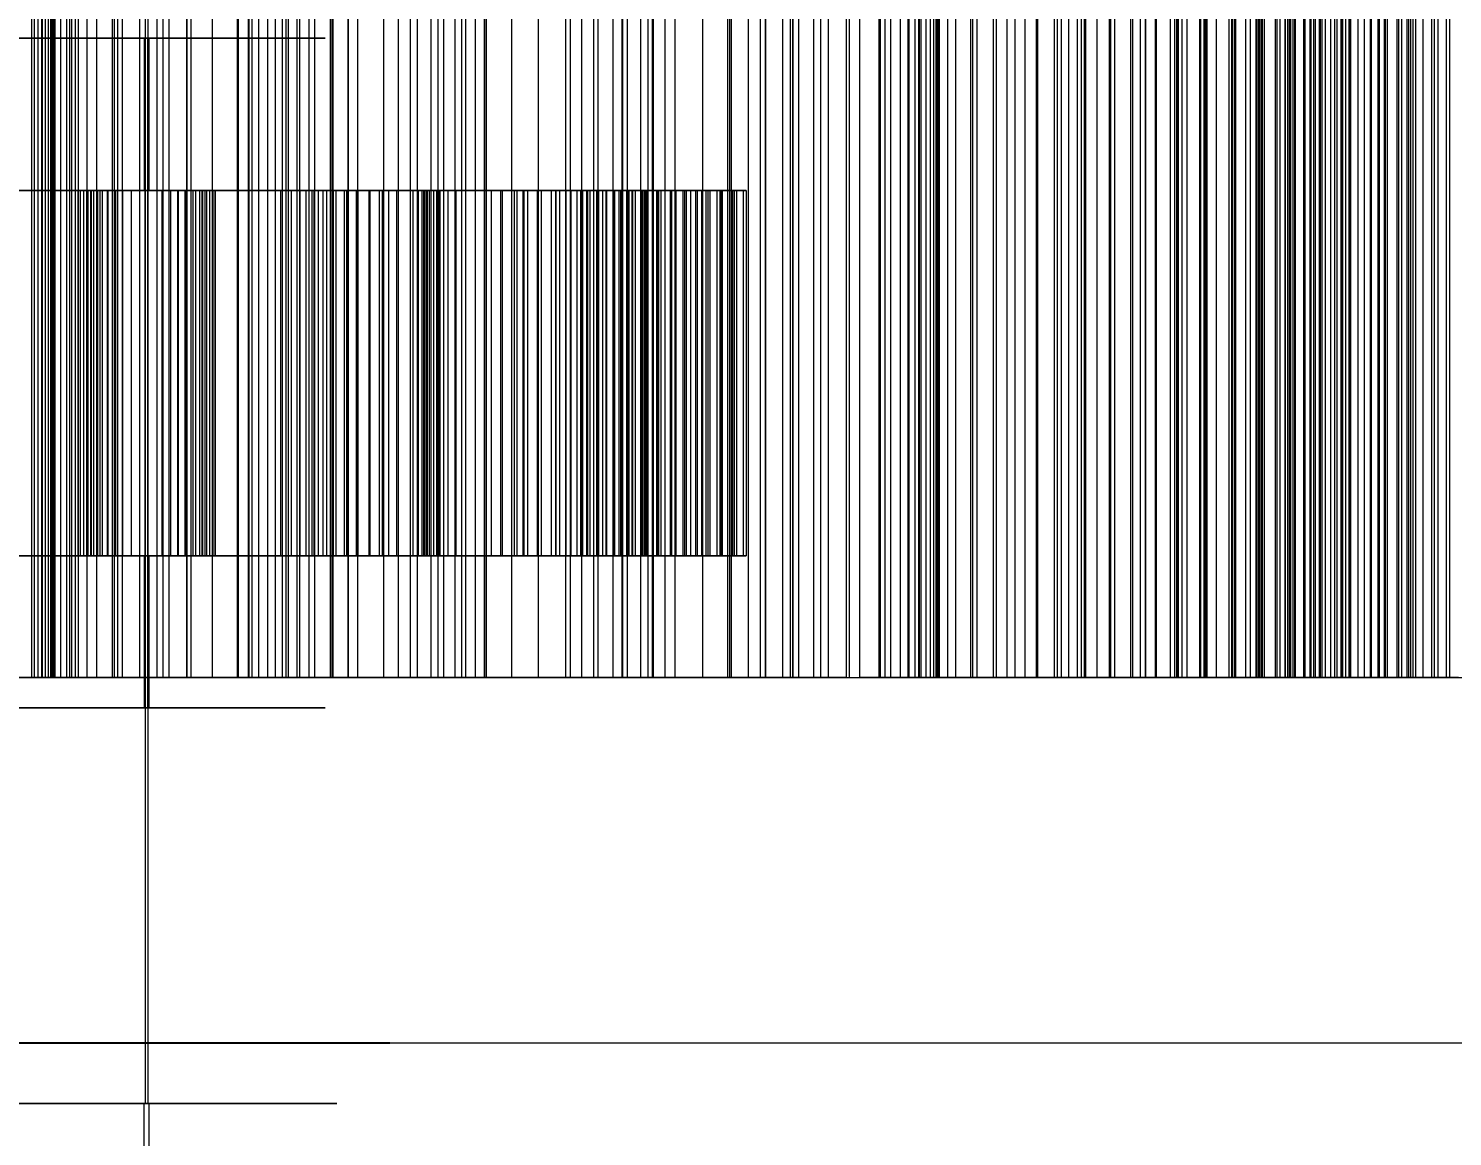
# Model space of a CAD drawing. Header units: millimetres. Extents: x -191664 to 191490, y -197311 to 10263.
# Drawn here: x 25518.8 to 25752.7, y -17525.4 to -17343.4 of the extents above; entities that cross this region are included whole.
import ezdxf

# ---------------------------------------------------------------- set-up
doc = ezdxf.new("R2010")
doc.units = ezdxf.units.MM
doc.layers.add('COTAS_O', color=1, linetype='Continuous', lineweight=0)
doc.layers.add('superior_briquetadora', color=7, linetype='Continuous', lineweight=0)
doc.dimstyles.new('PLANTA_100', dxfattribs={"dimtxt": 250, "dimasz": 150, "dimexe": 150, "dimexo": 80, "dimgap": 100, "dimtad": 1, "dimtih": 1, "dimtoh": 1, "dimdec": 1, "dimdsep": 46, "dimcen": 0.09, "dimclrd": 1, "dimclre": 1, "dimclrt": 1, "dimadec": 0, "dimazin": 0, "dimtfac": 1, "dimtdec": 4, "dimtofl": 0, "dimtmove": 0, "dimatfit": 3, "dimfxl": 1, "dimtolj": 1, "dimtzin": 0, "dimarcsym": 0})

# ---------------------------------------------------------------- blocks, each defined once
blk = doc.blocks.new('*D36')
at = {"layer": 'COTAS_O', "color": 1, "lineweight": -2, "transparency": 16777216}
for p, q in [((24708.19, -17510), (25578.19, -17510)), ((25428.19, -19330), (25428.19, -17660)), ((24708.19, -19480), (25578.19, -19480))]:
    blk.add_line(p, q, dxfattribs=at)
at = {"layer": 'COTAS_O', "color": 1, "transparency": 16777216}
for points in [[(25403.19, -17660), (25453.19, -17660), (25428.19, -17510)], [(25403.19, -19330), (25453.19, -19330), (25428.19, -19480)]]:
    blk.add_solid(points, dxfattribs=at)
at = {"layer": 'Defpoints', "color": 0, "transparency": 16777216}
for p in [(24628.19, -17510), (25428.19, -17510), (24628.19, -19480)]:
    blk.add_point(p, dxfattribs=at)

msp = doc.modelspace()

# ---------------------------------------------------------------- linework, layer by layer
at = {"layer": 'superior_briquetadora', "color": 9, "true_color": 0xb9c3c2}
for p, q in [((25519.36, -17450), (25519.36, -17250)), ((25519.8, -17450), (25519.8, -17250)), ((25520.38, -17450), (25520.38, -17250)), ((25521.03, -17450), (25521.03, -17250)), ((25521.12, -17450), (25521.12, -17250)), ((25521.55, -17250), (25521.55, -17450)), ((25521.6, -17450), (25521.6, -17250)), ((25522.09, -17450), (25522.09, -17250)), ((25522.48, -17450), (25522.48, -17250)), ((25522.57, -17450), (25522.57, -17250)), ((25522.79, -17450), (25522.79, -17250)), ((25522.93, -17250), (25522.93, -17450)), ((25523.01, -17450), (25523.01, -17250)), ((25523.14, -17450), (25523.14, -17250)), ((25523.19, -17450), (25523.19, -17250)), ((25524.09, -17250), (25524.09, -17450)), ((25525.06, -17250), (25525.06, -17450)), ((25525.6, -17450), (25525.6, -17250)), ((25525.86, -17250), (25525.86, -17450)), ((25526.49, -17250), (25526.49, -17450)), ((25526.97, -17250), (25526.97, -17450)), ((25528.45, -17450), (25528.45, -17250)), ((25530, -17250), (25530, -17450)), ((25532.63, -17450), (25532.63, -17250)), ((25532.97, -17450), (25532.97, -17250)), ((25533.43, -17250), (25533.43, -17450)), ((25534.25, -17450), (25534.25, -17250)), ((25537.07, -17250), (25537.07, -17450)), ((25539.95, -17450), (25539.95, -17250)), ((25540.88, -17250), (25540.88, -17450)), ((25541.93, -17450), (25541.93, -17250)), ((25544.84, -17450), (25544.84, -17250)), ((25544.85, -17250), (25544.85, -17450)), ((25545.55, -17450), (25545.55, -17250)), ((25548.98, -17250), (25548.98, -17450)), ((25553.15, -17450), (25553.15, -17250)), ((25553.18, -17250), (25553.18, -17450)), ((25553.24, -17250), (25553.24, -17450)), ((25554.95, -17450), (25554.95, -17250)), ((25555, -17250), (25555, -17450)), ((25555.54, -17450), (25555.54, -17250)), ((25556.62, -17250), (25556.62, -17450)), ((25558.07, -17250), (25558.07, -17450)), ((25559.34, -17250), (25559.34, -17450)), ((25560.47, -17250), (25560.47, -17450)), ((25561.1, -17250), (25561.1, -17450)), ((25561.44, -17250), (25561.44, -17450)), ((25562.92, -17450), (25562.92, -17250)), ((25563.36, -17450), (25563.36, -17250)), ((25564.84, -17250), (25564.84, -17450)), ((25565.86, -17450), (25565.86, -17250)), ((25568.44, -17450), (25568.44, -17250)), ((25568.71, -17450), (25568.71, -17250)), ((25568.78, -17250), (25568.78, -17450)), ((25571.31, -17450), (25571.31, -17250)), ((25571.4, -17450), (25571.4, -17250)), ((25572.88, -17250), (25572.88, -17450)), ((25577.13, -17250), (25577.13, -17450)), ((25579.56, -17450), (25579.56, -17250)), ((25581.52, -17250), (25581.52, -17450)), ((25582.65, -17250), (25582.65, -17450)), ((25584.9, -17250), (25584.9, -17450)), ((25586.04, -17250), (25586.04, -17450)), ((25586.96, -17250), (25586.96, -17450)), ((25588.86, -17250), (25588.86, -17450)), ((25589.94, -17250), (25589.94, -17450)), ((25590.6, -17250), (25590.6, -17450)), ((25592.2, -17250), (25592.2, -17450)), ((25593.67, -17250), (25593.67, -17450)), ((25593.74, -17450), (25593.74, -17250)), ((25593.97, -17250), (25593.97, -17450)), ((25598.17, -17250), (25598.17, -17450)), ((25602.52, -17250), (25602.52, -17450)), ((25607.01, -17250), (25607.01, -17450)), ((25607.84, -17450), (25607.84, -17250)), ((25609.66, -17250), (25609.66, -17450)), ((25611.63, -17250), (25611.63, -17450)), ((25612.32, -17250), (25612.32, -17450)), ((25614.8, -17250), (25614.8, -17450)), ((25616.27, -17250), (25616.27, -17450)), ((25616.36, -17250), (25616.36, -17450)), ((25617.14, -17250), (25617.14, -17450)), ((25619.33, -17250), (25619.33, -17450)), ((25620.54, -17250), (25620.54, -17450)), ((25621.33, -17450), (25621.33, -17250)), ((25621.4, -17250), (25621.4, -17450)), ((25623.33, -17250), (25623.33, -17450)), ((25624.96, -17250), (25624.96, -17450)), ((25629.52, -17250), (25629.52, -17450)), ((25633.68, -17450), (25633.68, -17250)), ((25633.96, -17250), (25633.96, -17450)), ((25634.21, -17250), (25634.21, -17450)), ((25637, -17250), (25637, -17450)), ((25639, -17250), (25639, -17450)), ((25639.83, -17250), (25639.83, -17450)), ((25639.89, -17250), (25639.89, -17450)), ((25642.64, -17250), (25642.64, -17450)), ((25643.9, -17250), (25643.9, -17450)), ((25644.29, -17250), (25644.29, -17450)), ((25644.43, -17450), (25644.43, -17250)), ((25645.26, -17250), (25645.26, -17450)), ((25647.77, -17250), (25647.77, -17450)), ((25648.9, -17250), (25648.9, -17450)), ((25650.16, -17250), (25650.16, -17450)), ((25653.15, -17450), (25653.15, -17250)), ((25653.62, -17250), (25653.62, -17450)), ((25655.32, -17250), (25655.32, -17450)), ((25658.45, -17250), (25658.45, -17450)), ((25658.71, -17250), (25658.71, -17450)), ((25659.52, -17450), (25659.52, -17250)), ((25660.38, -17250), (25660.38, -17450)), ((25661.97, -17250), (25661.97, -17450)), ((25663.29, -17450), (25663.29, -17250)), ((25663.38, -17250), (25663.38, -17450)), ((25664.43, -17450), (25664.43, -17250)), ((25665, -17250), (25665, -17450)), ((25665.11, -17250), (25665.11, -17450)), ((25665.43, -17450), (25665.43, -17250)), ((25666.27, -17450), (25666.27, -17250)), ((25666.96, -17450), (25666.96, -17250)), ((25667.5, -17450), (25667.5, -17250)), ((25667.88, -17450), (25667.88, -17250)), ((25668.11, -17450), (25668.11, -17250)), ((25668.14, -17250), (25668.14, -17450)), ((25668.19, -17450), (25668.19, -17250)), ((25668.4, -17250), (25668.4, -17450)), ((25669.74, -17250), (25669.74, -17450)), ((25671.06, -17250), (25671.06, -17450)), ((25673.52, -17250), (25673.52, -17450)), ((25673.88, -17250), (25673.88, -17450)), ((25674.59, -17250), (25674.59, -17450)), ((25677.23, -17250), (25677.23, -17450)), ((25677.73, -17250), (25677.73, -17450)), ((25679.52, -17250), (25679.52, -17450)), ((25680.83, -17250), (25680.83, -17450)), ((25682.47, -17250), (25682.47, -17450)), ((25684.33, -17250), (25684.33, -17450)), ((25684.54, -17250), (25684.54, -17450)), ((25687.3, -17250), (25687.3, -17450)), ((25687.74, -17250), (25687.74, -17450)), ((25688.4, -17250), (25688.4, -17450)), ((25689.63, -17250), (25689.63, -17450)), ((25691.05, -17250), (25691.05, -17450)), ((25691.72, -17250), (25691.72, -17450)), ((25692.22, -17250), (25692.22, -17450)), ((25692.4, -17250), (25692.4, -17450)), ((25694.28, -17250), (25694.28, -17450)), ((25696.3, -17250), (25696.3, -17450)), ((25696.52, -17250), (25696.52, -17450)), ((25697.2, -17250), (25697.2, -17450)), ((25699.82, -17250), (25699.82, -17450)), ((25700.13, -17250), (25700.13, -17450)), ((25701.4, -17250), (25701.4, -17450)), ((25702.21, -17250), (25702.21, -17450)), ((25702.26, -17250), (25702.26, -17450)), ((25703.87, -17250), (25703.87, -17450)), ((25704.05, -17250), (25704.05, -17450)), ((25706.34, -17250), (25706.34, -17450)), ((25707.03, -17250), (25707.03, -17450)), ((25707.37, -17250), (25707.37, -17450)), ((25707.55, -17250), (25707.55, -17450)), ((25707.65, -17250), (25707.65, -17450)), ((25708.23, -17250), (25708.23, -17450)), ((25709.09, -17250), (25709.09, -17450)), ((25711.15, -17250), (25711.15, -17450)), ((25711.33, -17250), (25711.33, -17450)), ((25711.83, -17250), (25711.83, -17450)), ((25711.9, -17250), (25711.9, -17450)), ((25712.09, -17250), (25712.09, -17450)), ((25712.31, -17250), (25712.31, -17450)), ((25712.34, -17250), (25712.34, -17450)), ((25713.89, -17250), (25713.89, -17450)), ((25715.97, -17250), (25715.97, -17450)), ((25716.38, -17250), (25716.38, -17450)), ((25716.39, -17250), (25716.39, -17450)), ((25716.43, -17250), (25716.43, -17450)), ((25716.45, -17250), (25716.45, -17450)), ((25716.49, -17250), (25716.49, -17450)), ((25716.82, -17250), (25716.82, -17450)), ((25717.03, -17250), (25717.03, -17450)), ((25718.71, -17250), (25718.71, -17450)), ((25719.46, -17250), (25719.46, -17450)), ((25720.39, -17250), (25720.39, -17450)), ((25720.58, -17250), (25720.58, -17450)), ((25720.85, -17250), (25720.85, -17450)), ((25720.9, -17250), (25720.9, -17450)), ((25721.02, -17250), (25721.02, -17450)), ((25721.26, -17250), (25721.26, -17450)), ((25721.46, -17250), (25721.46, -17450)), ((25721.76, -17250), (25721.76, -17450)), ((25721.77, -17250), (25721.77, -17450)), ((25723.56, -17250), (25723.56, -17450)), ((25723.83, -17250), (25723.83, -17450)), ((25724.33, -17250), (25724.33, -17450)), ((25725.17, -17250), (25725.17, -17450)), ((25725.21, -17250), (25725.21, -17450)), ((25725.59, -17250), (25725.59, -17450)), ((25725.86, -17250), (25725.86, -17450)), ((25726.07, -17250), (25726.07, -17450)), ((25726.49, -17250), (25726.49, -17450)), ((25726.76, -17250), (25726.76, -17450)), ((25726.88, -17250), (25726.88, -17450)), ((25728.24, -17250), (25728.24, -17450)), ((25728.42, -17250), (25728.42, -17450)), ((25729.28, -17250), (25729.28, -17450)), ((25729.45, -17250), (25729.45, -17450)), ((25729.86, -17250), (25729.86, -17450)), ((25730.13, -17250), (25730.13, -17450)), ((25730.8, -17250), (25730.8, -17450)), ((25730.87, -17250), (25730.87, -17450)), ((25730.97, -17250), (25730.97, -17450)), ((25731.22, -17250), (25731.22, -17450)), ((25731.77, -17250), (25731.77, -17450)), ((25732.68, -17250), (25732.68, -17450)), ((25733.3, -17250), (25733.3, -17450)), ((25733.69, -17250), (25733.69, -17450)), ((25734.33, -17250), (25734.33, -17450)), ((25734.51, -17250), (25734.51, -17450)), ((25734.65, -17250), (25734.65, -17450)), ((25735.12, -17250), (25735.12, -17450)), ((25735.66, -17250), (25735.66, -17450)), ((25735.71, -17250), (25735.71, -17450)), ((25735.94, -17250), (25735.94, -17450)), ((25737.15, -17250), (25737.15, -17450)), ((25738.17, -17250), (25738.17, -17450)), ((25738.19, -17250), (25738.19, -17450)), ((25739.15, -17250), (25739.15, -17450)), ((25739.17, -17250), (25739.17, -17450)), ((25739.31, -17250), (25739.31, -17450)), ((25739.35, -17250), (25739.35, -17450)), ((25740.45, -17250), (25740.45, -17450)), ((25740.6, -17250), (25740.6, -17450)), ((25740.66, -17250), (25740.66, -17450)), ((25741.49, -17250), (25741.49, -17450)), ((25741.65, -17250), (25741.65, -17450)), ((25741.94, -17250), (25741.94, -17450)), ((25743.55, -17250), (25743.55, -17450)), ((25743.84, -17250), (25743.84, -17450)), ((25744.33, -17250), (25744.33, -17450)), ((25745.21, -17250), (25745.21, -17450)), ((25745.45, -17250), (25745.45, -17450)), ((25745.78, -17250), (25745.78, -17450)), ((25746.18, -17250), (25746.18, -17450)), ((25746.6, -17250), (25746.6, -17450)), ((25747.84, -17250), (25747.84, -17450)), ((25749.27, -17250), (25749.27, -17450)), ((25749.68, -17250), (25749.68, -17450)), ((25750.27, -17250), (25750.27, -17450)), ((25751.65, -17250), (25751.65, -17450)), ((25752.19, -17250), (25752.19, -17450)), ((25537.96, -17280), (25537.96, -17520)), ((25538.41, -17280), (25538.41, -17520)), ((25524.82, -17345), (25514.49, -17345)), ((25514.97, -17345), (25525.52, -17345)), ((25523.97, -17345), (25520.59, -17345)), ((25520.59, -17345), (25520.69, -17345)), ((25520.69, -17345), (25524.26, -17345)), ((25530.17, -17345), (25523.97, -17345)), ((25524.26, -17345), (25530.59, -17345)), ((25537.8, -17345), (25524.82, -17345)), ((25525.52, -17345), (25538.57, -17345)), ((25537.96, -17345), (25530.17, -17345)), ((25530.59, -17345), (25538.42, -17345)), ((25550.86, -17345), (25537.8, -17345)), ((25537.8, -17345), (25537.8, -17370)), ((25537.96, -17455), (25537.96, -17345)), ((25545.79, -17345), (25537.96, -17345)), ((25538.42, -17455), (25538.42, -17345)), ((25538.42, -17345), (25546.2, -17345)), ((25538.57, -17345), (25551.55, -17345)), ((25538.57, -17345), (25538.57, -17370)), ((25552.11, -17345), (25545.79, -17345)), ((25546.2, -17345), (25552.4, -17345)), ((25561.4, -17345), (25550.86, -17345)), ((25551.55, -17345), (25561.88, -17345)), ((25555.68, -17345), (25552.11, -17345)), ((25552.4, -17345), (25555.79, -17345)), ((25555.79, -17345), (25555.68, -17345)), ((25567.35, -17345), (25561.4, -17345)), ((25561.88, -17345), (25567.52, -17345)), ((25567.52, -17345), (25567.35, -17345)), ((25528.33, -17370), (25514.43, -17370)), ((25514.49, -17370), (25524.82, -17370)), ((25525.52, -17370), (25514.97, -17370)), ((25516.18, -17370), (25530.15, -17370)), ((25524.82, -17370), (25537.8, -17370)), ((25538.57, -17370), (25525.52, -17370)), ((25526.91, -17370), (25526.91, -17430)), ((25526.95, -17370), (25526.91, -17370)), ((25526.91, -17370), (25528.33, -17370)), ((25526.95, -17370), (25526.95, -17430)), ((25527.29, -17370), (25526.95, -17370)), ((25527.29, -17370), (25527.29, -17430)), ((25527.84, -17370), (25527.29, -17370)), ((25527.84, -17370), (25527.84, -17430)), ((25528.58, -17370), (25527.84, -17370)), ((25528.33, -17370), (25528.33, -17430)), ((25528.58, -17370), (25528.58, -17430)), ((25529.48, -17370), (25528.58, -17370)), ((25529, -17370), (25529, -17430)), ((25530.15, -17370), (25529, -17370)), ((25529, -17370), (25529.1, -17370)), ((25529.1, -17370), (25529.1, -17430)), ((25529.1, -17370), (25529.5, -17370)), ((25529.48, -17370), (25529.48, -17430)), ((25530.54, -17370), (25529.48, -17370)), ((25529.5, -17370), (25529.5, -17430)), ((25529.5, -17370), (25530.11, -17370)), ((25530.11, -17370), (25530.11, -17430)), ((25530.11, -17370), (25530.9, -17370)), ((25530.15, -17370), (25530.15, -17430)), ((25530.54, -17370), (25530.54, -17430)), ((25531.75, -17370), (25530.54, -17370)), ((25530.9, -17370), (25530.9, -17430)), ((25530.9, -17370), (25531.87, -17370)), ((25531.75, -17370), (25531.75, -17430)), ((25533.1, -17370), (25531.75, -17370)), ((25531.87, -17370), (25531.87, -17430)), ((25531.87, -17370), (25532.98, -17370)), ((25532.98, -17370), (25532.98, -17430)), ((25532.98, -17370), (25534.25, -17370)), ((25533.1, -17370), (25533.1, -17430)), ((25540.71, -17370), (25533.1, -17370)), ((25534.25, -17370), (25534.25, -17430)), ((25534.25, -17370), (25535.66, -17370)), ((25535.66, -17370), (25535.66, -17430)), ((25535.66, -17370), (25543.27, -17370)), ((25537.8, -17370), (25550.86, -17370)), ((25551.55, -17370), (25538.57, -17370)), ((25540.71, -17370), (25540.71, -17430)), ((25542.12, -17370), (25540.71, -17370)), ((25542.12, -17370), (25542.12, -17430)), ((25543.39, -17370), (25542.12, -17370)), ((25543.27, -17370), (25543.27, -17430)), ((25543.27, -17370), (25544.63, -17370)), ((25543.39, -17370), (25543.39, -17430)), ((25544.51, -17370), (25543.39, -17370)), ((25544.51, -17370), (25544.51, -17430)), ((25545.47, -17370), (25544.51, -17370)), ((25544.63, -17370), (25544.63, -17430)), ((25544.63, -17370), (25545.83, -17370)), ((25545.47, -17370), (25545.47, -17430)), ((25546.26, -17370), (25545.47, -17370)), ((25545.83, -17370), (25545.83, -17430)), ((25545.83, -17370), (25546.89, -17370)), ((25546.22, -17370), (25546.22, -17430)), ((25560.19, -17370), (25546.22, -17370)), ((25546.22, -17370), (25547.38, -17370)), ((25546.26, -17370), (25546.26, -17430)), ((25546.88, -17370), (25546.26, -17370)), ((25546.88, -17370), (25546.88, -17430)), ((25547.28, -17370), (25546.88, -17370)), ((25546.89, -17370), (25546.89, -17430)), ((25546.89, -17370), (25547.79, -17370)), ((25547.28, -17370), (25547.28, -17430)), ((25547.38, -17370), (25547.28, -17370)), ((25547.38, -17370), (25547.38, -17430)), ((25547.79, -17370), (25547.79, -17430)), ((25547.79, -17370), (25548.53, -17370)), ((25548.05, -17370), (25548.05, -17430)), ((25549.47, -17370), (25548.05, -17370)), ((25548.05, -17370), (25561.94, -17370)), ((25548.53, -17370), (25548.53, -17430)), ((25548.53, -17370), (25549.08, -17370)), ((25549.08, -17370), (25549.08, -17430)), ((25549.08, -17370), (25549.43, -17370)), ((25549.43, -17370), (25549.43, -17430)), ((25549.43, -17370), (25549.47, -17370)), ((25549.47, -17370), (25549.47, -17430)), ((25550.86, -17370), (25561.4, -17370)), ((25561.88, -17370), (25551.55, -17370)), ((25560.19, -17370), (25560.19, -17430)), ((25563.36, -17370), (25560.19, -17370)), ((25561.4, -17370), (25567.35, -17370)), ((25567.52, -17370), (25561.88, -17370)), ((25561.94, -17370), (25561.94, -17430)), ((25561.94, -17370), (25565.36, -17370)), ((25563.36, -17370), (25563.36, -17430)), ((25564.37, -17370), (25563.36, -17370)), ((25564.37, -17370), (25564.37, -17430)), ((25565.67, -17370), (25564.37, -17370)), ((25565.36, -17370), (25565.36, -17430)), ((25565.36, -17370), (25566.42, -17370)), ((25565.67, -17370), (25565.67, -17430)), ((25567.17, -17370), (25565.67, -17370)), ((25566.42, -17370), (25566.42, -17430)), ((25566.42, -17370), (25567.77, -17370)), ((25567.17, -17370), (25567.17, -17430)), ((25568.84, -17370), (25567.17, -17370)), ((25567.35, -17370), (25567.52, -17370)), ((25567.77, -17370), (25567.77, -17430)), ((25567.77, -17370), (25569.32, -17370)), ((25568.84, -17370), (25568.84, -17430)), ((25570.66, -17370), (25568.84, -17370)), ((25569.32, -17370), (25569.32, -17430)), ((25569.32, -17370), (25571.03, -17370)), ((25570.66, -17370), (25570.66, -17430)), ((25572.62, -17370), (25570.66, -17370)), ((25571.03, -17370), (25571.03, -17430)), ((25571.03, -17370), (25572.89, -17370)), ((25572.62, -17370), (25572.62, -17430)), ((25574.72, -17370), (25572.62, -17370)), ((25572.89, -17370), (25572.89, -17430)), ((25572.89, -17370), (25574.9, -17370)), ((25574.72, -17370), (25574.72, -17430)), ((25576.93, -17370), (25574.72, -17370)), ((25574.9, -17370), (25574.9, -17430)), ((25574.9, -17370), (25577.03, -17370)), ((25576.41, -17370), (25576.41, -17430)), ((25587.7, -17370), (25576.41, -17370)), ((25576.41, -17370), (25581.92, -17370)), ((25576.93, -17370), (25576.93, -17430)), ((25583.84, -17370), (25576.93, -17370)), ((25577.03, -17370), (25577.03, -17430)), ((25577.03, -17370), (25579.28, -17370)), ((25577.96, -17370), (25577.96, -17430)), ((25583.69, -17370), (25577.96, -17370)), ((25577.96, -17370), (25589.02, -17370)), ((25579.28, -17370), (25579.28, -17430)), ((25579.28, -17370), (25586.1, -17370)), ((25581.92, -17370), (25581.92, -17430)), ((25581.92, -17370), (25582.8, -17370)), ((25582.8, -17370), (25582.8, -17430)), ((25582.8, -17370), (25583.43, -17370)), ((25583.43, -17370), (25583.43, -17430)), ((25583.43, -17370), (25583.87, -17370)), ((25583.69, -17370), (25583.69, -17430)), ((25584.63, -17370), (25583.69, -17370)), ((25583.84, -17370), (25583.84, -17430)), ((25584.12, -17370), (25583.84, -17370)), ((25583.87, -17370), (25583.87, -17430)), ((25583.87, -17370), (25584.15, -17370)), ((25584.12, -17370), (25584.12, -17430)), ((25584.27, -17370), (25584.12, -17370)), ((25584.15, -17370), (25584.15, -17430)), ((25584.15, -17370), (25584.29, -17370)), ((25584.27, -17370), (25584.27, -17430)), ((25584.29, -17370), (25584.27, -17370)), ((25584.29, -17370), (25584.29, -17430)), ((25584.63, -17370), (25584.63, -17430)), ((25585.31, -17370), (25584.63, -17370)), ((25585.31, -17370), (25585.31, -17430)), ((25585.81, -17370), (25585.31, -17370)), ((25585.81, -17370), (25585.81, -17430)), ((25586.15, -17370), (25585.81, -17370)), ((25586.1, -17370), (25586.1, -17430)), ((25586.1, -17370), (25586.32, -17370)), ((25586.15, -17370), (25586.15, -17430)), ((25586.35, -17370), (25586.15, -17370)), ((25586.32, -17370), (25586.32, -17430)), ((25586.32, -17370), (25586.4, -17370)), ((25586.35, -17370), (25586.35, -17430)), ((25586.4, -17370), (25586.35, -17370)), ((25586.4, -17370), (25586.4, -17430)), ((25587.7, -17370), (25587.7, -17430)), ((25594.83, -17370), (25587.7, -17370)), ((25589.02, -17370), (25589.02, -17430)), ((25589.02, -17370), (25596.34, -17370)), ((25594.83, -17370), (25594.83, -17430)), ((25596.61, -17370), (25594.83, -17370)), ((25596.34, -17370), (25596.34, -17430)), ((25596.34, -17370), (25598.16, -17370)), ((25596.61, -17370), (25596.61, -17430)), ((25598.61, -17370), (25596.61, -17370)), ((25598.16, -17370), (25598.16, -17430)), ((25598.16, -17370), (25600.19, -17370)), ((25598.61, -17370), (25598.61, -17430)), ((25600.76, -17370), (25598.61, -17370)), ((25599.04, -17370), (25599.04, -17430)), ((25605.4, -17370), (25599.04, -17370)), ((25599.04, -17370), (25607.8, -17370)), ((25600, -17370), (25600, -17430)), ((25608.9, -17370), (25600, -17370)), ((25600, -17370), (25606.03, -17370)), ((25600.19, -17370), (25600.19, -17430)), ((25600.19, -17370), (25602.36, -17370)), ((25600.76, -17370), (25600.76, -17430)), ((25603.03, -17370), (25600.76, -17370)), ((25602.36, -17370), (25602.36, -17430)), ((25602.36, -17370), (25604.65, -17370)), ((25603.03, -17370), (25603.03, -17430)), ((25605.41, -17370), (25603.03, -17370)), ((25604.65, -17370), (25604.65, -17430)), ((25604.65, -17370), (25607.05, -17370)), ((25605.4, -17370), (25605.4, -17430)), ((25615.08, -17370), (25605.4, -17370)), ((25605.41, -17370), (25605.41, -17430)), ((25607.89, -17370), (25605.41, -17370)), ((25606.03, -17370), (25606.03, -17430)), ((25606.03, -17370), (25615.8, -17370)), ((25607.05, -17370), (25607.05, -17430)), ((25607.05, -17370), (25609.54, -17370)), ((25607.8, -17370), (25607.8, -17430)), ((25607.8, -17370), (25609.49, -17370)), ((25607.89, -17370), (25607.89, -17430)), ((25610.45, -17370), (25607.89, -17370)), ((25608.9, -17370), (25608.9, -17430)), ((25610.63, -17370), (25608.9, -17370)), ((25609.49, -17370), (25609.49, -17430)), ((25609.49, -17370), (25611.02, -17370)), ((25609.54, -17370), (25609.54, -17430)), ((25609.54, -17370), (25612.12, -17370)), ((25609.61, -17370), (25609.61, -17430)), ((25609.79, -17370), (25609.61, -17370)), ((25609.61, -17370), (25619.89, -17370)), ((25609.79, -17370), (25609.79, -17430)), ((25620.1, -17370), (25609.79, -17370)), ((25610.45, -17370), (25610.45, -17430)), ((25613.1, -17370), (25610.45, -17370)), ((25610.63, -17370), (25610.63, -17430)), ((25612.2, -17370), (25610.63, -17370)), ((25611.02, -17370), (25611.02, -17430)), ((25611.02, -17370), (25612.43, -17370)), ((25612.12, -17370), (25612.12, -17430)), ((25612.12, -17370), (25614.77, -17370)), ((25612.2, -17370), (25612.2, -17430)), ((25613.66, -17370), (25612.2, -17370)), ((25612.43, -17370), (25612.43, -17430)), ((25612.43, -17370), (25613.73, -17370)), ((25613.1, -17370), (25613.1, -17430)), ((25617.92, -17370), (25613.1, -17370)), ((25613.66, -17370), (25613.66, -17430)), ((25615.01, -17370), (25613.66, -17370)), ((25613.73, -17370), (25613.73, -17430)), ((25613.73, -17370), (25614.93, -17370)), ((25614.77, -17370), (25614.77, -17430)), ((25614.77, -17370), (25619.44, -17370)), ((25614.93, -17370), (25614.93, -17430)), ((25614.93, -17370), (25616.03, -17370)), ((25615.01, -17370), (25615.01, -17430)), ((25616.27, -17370), (25615.01, -17370)), ((25615.08, -17370), (25615.08, -17430)), ((25617.28, -17370), (25615.08, -17370)), ((25615.8, -17370), (25615.8, -17430)), ((25615.8, -17370), (25618.01, -17370)), ((25616.03, -17370), (25616.03, -17430)), ((25616.03, -17370), (25617.03, -17370)), ((25616.27, -17370), (25616.27, -17430)), ((25617.42, -17370), (25616.27, -17370)), ((25617.03, -17370), (25617.03, -17430)), ((25617.03, -17370), (25617.92, -17370)), ((25617.28, -17370), (25617.28, -17430)), ((25619.59, -17370), (25617.28, -17370)), ((25617.42, -17370), (25617.42, -17430)), ((25618.48, -17370), (25617.42, -17370)), ((25617.92, -17370), (25617.92, -17430)), ((25618.01, -17370), (25618.01, -17430)), ((25618.01, -17370), (25620.32, -17370)), ((25618.48, -17370), (25618.48, -17430)), ((25619.44, -17370), (25618.48, -17370)), ((25619.44, -17370), (25619.44, -17430)), ((25619.59, -17370), (25619.59, -17430)), ((25621.96, -17370), (25619.59, -17370)), ((25619.89, -17370), (25619.89, -17430)), ((25619.89, -17370), (25622.06, -17370)), ((25620.1, -17370), (25620.1, -17430)), ((25622.28, -17370), (25620.1, -17370)), ((25620.32, -17370), (25620.32, -17430)), ((25620.32, -17370), (25622.69, -17370)), ((25621.96, -17370), (25621.96, -17430)), ((25624.38, -17370), (25621.96, -17370)), ((25622.06, -17370), (25622.06, -17430)), ((25622.06, -17370), (25624.19, -17370)), ((25622.28, -17370), (25622.28, -17430)), ((25624.44, -17370), (25622.28, -17370)), ((25622.69, -17370), (25622.69, -17430)), ((25622.69, -17370), (25625.11, -17370)), ((25624.19, -17370), (25624.19, -17430)), ((25624.19, -17370), (25626.29, -17370)), ((25624.38, -17370), (25624.38, -17430)), ((25626.85, -17370), (25624.38, -17370)), ((25624.44, -17370), (25624.44, -17430)), ((25626.56, -17370), (25624.44, -17370)), ((25625.11, -17370), (25625.11, -17430)), ((25625.11, -17370), (25627.56, -17370)), ((25626.29, -17370), (25626.29, -17430)), ((25626.29, -17370), (25628.35, -17370)), ((25626.56, -17370), (25626.56, -17430)), ((25628.66, -17370), (25626.56, -17370)), ((25626.85, -17370), (25626.85, -17430)), ((25629.35, -17370), (25626.85, -17370)), ((25627.56, -17370), (25627.56, -17430)), ((25627.56, -17370), (25630.05, -17370)), ((25628.35, -17370), (25628.35, -17430)), ((25628.35, -17370), (25630.38, -17370)), ((25628.66, -17370), (25628.66, -17430)), ((25630.72, -17370), (25628.66, -17370)), ((25629.35, -17370), (25629.35, -17430)), ((25631.87, -17370), (25629.35, -17370)), ((25630.05, -17370), (25630.05, -17430)), ((25630.05, -17370), (25632.56, -17370)), ((25630.38, -17370), (25630.38, -17430)), ((25630.38, -17370), (25632.37, -17370)), ((25630.72, -17370), (25630.72, -17430)), ((25632.75, -17370), (25630.72, -17370)), ((25631.87, -17370), (25631.87, -17430)), ((25634.42, -17370), (25631.87, -17370)), ((25632.37, -17370), (25632.37, -17430)), ((25632.37, -17370), (25634.31, -17370)), ((25632.56, -17370), (25632.56, -17430)), ((25632.56, -17370), (25635.09, -17370)), ((25632.75, -17370), (25632.75, -17430)), ((25634.74, -17370), (25632.75, -17370)), ((25634.31, -17370), (25634.31, -17430)), ((25634.31, -17370), (25636.21, -17370)), ((25634.42, -17370), (25634.42, -17430)), ((25636.21, -17370), (25634.42, -17370)), ((25634.74, -17370), (25634.74, -17430)), ((25636.69, -17370), (25634.74, -17370)), ((25635.09, -17370), (25635.09, -17430)), ((25635.09, -17370), (25636.69, -17370)), ((25636.21, -17370), (25636.21, -17430)), ((25636.69, -17370), (25636.69, -17430)), ((25528.33, -17430), (25514.43, -17430)), ((25514.49, -17430), (25524.82, -17430)), ((25525.52, -17430), (25514.97, -17430)), ((25516.18, -17430), (25530.15, -17430)), ((25524.82, -17430), (25537.8, -17430)), ((25538.57, -17430), (25525.52, -17430)), ((25526.95, -17430), (25526.91, -17430)), ((25526.91, -17430), (25528.33, -17430)), ((25527.29, -17430), (25526.95, -17430)), ((25527.84, -17430), (25527.29, -17430)), ((25528.58, -17430), (25527.84, -17430)), ((25529.48, -17430), (25528.58, -17430)), ((25530.15, -17430), (25529, -17430)), ((25529, -17430), (25529.1, -17430)), ((25529.1, -17430), (25529.5, -17430)), ((25530.54, -17430), (25529.48, -17430)), ((25529.5, -17430), (25530.11, -17430)), ((25530.11, -17430), (25530.9, -17430)), ((25531.75, -17430), (25530.54, -17430)), ((25530.9, -17430), (25531.87, -17430)), ((25533.1, -17430), (25531.75, -17430)), ((25531.87, -17430), (25532.98, -17430)), ((25532.98, -17430), (25534.25, -17430)), ((25540.71, -17430), (25533.1, -17430)), ((25534.25, -17430), (25535.66, -17430)), ((25535.66, -17430), (25543.27, -17430)), ((25537.8, -17430), (25550.86, -17430)), ((25537.8, -17430), (25537.8, -17455)), ((25551.55, -17430), (25538.57, -17430)), ((25538.57, -17430), (25538.57, -17455)), ((25542.12, -17430), (25540.71, -17430)), ((25543.39, -17430), (25542.12, -17430)), ((25543.27, -17430), (25544.63, -17430)), ((25544.51, -17430), (25543.39, -17430)), ((25545.47, -17430), (25544.51, -17430)), ((25544.63, -17430), (25545.83, -17430)), ((25546.26, -17430), (25545.47, -17430)), ((25545.83, -17430), (25546.89, -17430)), ((25560.19, -17430), (25546.22, -17430)), ((25546.22, -17430), (25547.38, -17430)), ((25546.88, -17430), (25546.26, -17430)), ((25547.28, -17430), (25546.88, -17430)), ((25546.89, -17430), (25547.79, -17430)), ((25547.38, -17430), (25547.28, -17430)), ((25547.79, -17430), (25548.53, -17430)), ((25549.47, -17430), (25548.05, -17430)), ((25548.05, -17430), (25561.94, -17430)), ((25548.53, -17430), (25549.08, -17430)), ((25549.08, -17430), (25549.43, -17430)), ((25549.43, -17430), (25549.47, -17430)), ((25550.86, -17430), (25561.4, -17430)), ((25561.88, -17430), (25551.55, -17430)), ((25563.36, -17430), (25560.19, -17430)), ((25561.4, -17430), (25567.35, -17430)), ((25567.52, -17430), (25561.88, -17430)), ((25561.94, -17430), (25565.36, -17430)), ((25564.37, -17430), (25563.36, -17430)), ((25565.67, -17430), (25564.37, -17430)), ((25565.36, -17430), (25566.42, -17430)), ((25567.17, -17430), (25565.67, -17430)), ((25566.42, -17430), (25567.77, -17430)), ((25568.84, -17430), (25567.17, -17430)), ((25567.35, -17430), (25567.52, -17430)), ((25567.77, -17430), (25569.32, -17430)), ((25570.66, -17430), (25568.84, -17430)), ((25569.32, -17430), (25571.03, -17430)), ((25572.62, -17430), (25570.66, -17430)), ((25571.03, -17430), (25572.89, -17430)), ((25574.72, -17430), (25572.62, -17430)), ((25572.89, -17430), (25574.9, -17430)), ((25576.93, -17430), (25574.72, -17430)), ((25574.9, -17430), (25577.03, -17430)), ((25587.7, -17430), (25576.41, -17430)), ((25576.41, -17430), (25581.92, -17430)), ((25583.84, -17430), (25576.93, -17430)), ((25577.03, -17430), (25579.28, -17430)), ((25583.69, -17430), (25577.96, -17430)), ((25577.96, -17430), (25589.02, -17430)), ((25579.28, -17430), (25586.1, -17430)), ((25581.92, -17430), (25582.8, -17430)), ((25582.8, -17430), (25583.43, -17430)), ((25583.43, -17430), (25583.87, -17430)), ((25584.63, -17430), (25583.69, -17430)), ((25584.12, -17430), (25583.84, -17430)), ((25583.87, -17430), (25584.15, -17430)), ((25584.27, -17430), (25584.12, -17430)), ((25584.15, -17430), (25584.29, -17430)), ((25584.29, -17430), (25584.27, -17430)), ((25585.31, -17430), (25584.63, -17430)), ((25585.81, -17430), (25585.31, -17430)), ((25586.15, -17430), (25585.81, -17430)), ((25586.1, -17430), (25586.32, -17430)), ((25586.35, -17430), (25586.15, -17430)), ((25586.32, -17430), (25586.4, -17430)), ((25586.4, -17430), (25586.35, -17430)), ((25594.83, -17430), (25587.7, -17430)), ((25589.02, -17430), (25596.34, -17430)), ((25596.61, -17430), (25594.83, -17430)), ((25596.34, -17430), (25598.16, -17430)), ((25598.61, -17430), (25596.61, -17430)), ((25598.16, -17430), (25600.19, -17430)), ((25600.76, -17430), (25598.61, -17430)), ((25605.4, -17430), (25599.04, -17430)), ((25599.04, -17430), (25607.8, -17430)), ((25608.9, -17430), (25600, -17430)), ((25600, -17430), (25606.03, -17430)), ((25600.19, -17430), (25602.36, -17430)), ((25603.03, -17430), (25600.76, -17430)), ((25602.36, -17430), (25604.65, -17430)), ((25605.41, -17430), (25603.03, -17430)), ((25604.65, -17430), (25607.05, -17430)), ((25615.08, -17430), (25605.4, -17430)), ((25607.89, -17430), (25605.41, -17430)), ((25606.03, -17430), (25615.8, -17430)), ((25607.05, -17430), (25609.54, -17430)), ((25607.8, -17430), (25609.49, -17430)), ((25610.45, -17430), (25607.89, -17430)), ((25610.63, -17430), (25608.9, -17430)), ((25609.49, -17430), (25611.02, -17430)), ((25609.54, -17430), (25612.12, -17430)), ((25609.79, -17430), (25609.61, -17430)), ((25609.61, -17430), (25619.89, -17430)), ((25620.1, -17430), (25609.79, -17430)), ((25613.1, -17430), (25610.45, -17430)), ((25612.2, -17430), (25610.63, -17430)), ((25611.02, -17430), (25612.43, -17430)), ((25612.12, -17430), (25614.77, -17430)), ((25613.66, -17430), (25612.2, -17430)), ((25612.43, -17430), (25613.73, -17430)), ((25617.92, -17430), (25613.1, -17430)), ((25615.01, -17430), (25613.66, -17430)), ((25613.73, -17430), (25614.93, -17430)), ((25614.77, -17430), (25619.44, -17430)), ((25614.93, -17430), (25616.03, -17430)), ((25616.27, -17430), (25615.01, -17430)), ((25617.28, -17430), (25615.08, -17430)), ((25615.8, -17430), (25618.01, -17430)), ((25616.03, -17430), (25617.03, -17430)), ((25617.42, -17430), (25616.27, -17430)), ((25617.03, -17430), (25617.92, -17430)), ((25619.59, -17430), (25617.28, -17430)), ((25618.48, -17430), (25617.42, -17430)), ((25618.01, -17430), (25620.32, -17430)), ((25619.44, -17430), (25618.48, -17430)), ((25621.96, -17430), (25619.59, -17430)), ((25619.89, -17430), (25622.06, -17430)), ((25622.28, -17430), (25620.1, -17430)), ((25620.32, -17430), (25622.69, -17430)), ((25624.38, -17430), (25621.96, -17430)), ((25622.06, -17430), (25624.19, -17430)), ((25624.44, -17430), (25622.28, -17430)), ((25622.69, -17430), (25625.11, -17430)), ((25624.19, -17430), (25626.29, -17430)), ((25626.85, -17430), (25624.38, -17430)), ((25626.56, -17430), (25624.44, -17430)), ((25625.11, -17430), (25627.56, -17430)), ((25626.29, -17430), (25628.35, -17430)), ((25628.66, -17430), (25626.56, -17430)), ((25629.35, -17430), (25626.85, -17430)), ((25627.56, -17430), (25630.05, -17430)), ((25628.35, -17430), (25630.38, -17430)), ((25630.72, -17430), (25628.66, -17430)), ((25631.87, -17430), (25629.35, -17430)), ((25630.05, -17430), (25632.56, -17430)), ((25630.38, -17430), (25632.37, -17430)), ((25632.75, -17430), (25630.72, -17430)), ((25634.42, -17430), (25631.87, -17430)), ((25632.37, -17430), (25634.31, -17430)), ((25632.56, -17430), (25635.09, -17430)), ((25634.74, -17430), (25632.75, -17430)), ((25634.31, -17430), (25636.21, -17430)), ((25636.21, -17430), (25634.42, -17430)), ((25636.69, -17430), (25634.74, -17430)), ((25635.09, -17430), (25636.69, -17430)), ((25519.8, -17450), (25505.85, -17450)), ((25516.6, -17450), (25522.57, -17450)), ((25518.28, -17450), (25526.97, -17450)), ((25521.12, -17450), (25519.36, -17450)), ((25519.36, -17450), (25520.38, -17450)), ((25532.97, -17450), (25519.8, -17450)), ((25520.38, -17450), (25521.03, -17450)), ((25521.03, -17450), (25521.6, -17450)), ((25525.6, -17450), (25521.12, -17450)), ((25522.93, -17450), (25521.55, -17450)), ((25521.55, -17450), (25530, -17450)), ((25521.6, -17450), (25522.09, -17450)), ((25522.09, -17450), (25522.48, -17450)), ((25522.48, -17450), (25522.79, -17450)), ((25522.57, -17450), (25528.45, -17450)), ((25522.79, -17450), (25523.01, -17450)), ((25524.09, -17450), (25522.93, -17450)), ((25523.01, -17450), (25523.14, -17450)), ((25523.14, -17450), (25523.19, -17450)), ((25525.06, -17450), (25524.09, -17450)), ((25525.86, -17450), (25525.06, -17450)), ((25532.63, -17450), (25525.6, -17450)), ((25526.49, -17450), (25525.86, -17450)), ((25526.97, -17450), (25526.49, -17450)), ((25528.45, -17450), (25534.25, -17450)), ((25530, -17450), (25533.43, -17450)), ((25541.93, -17450), (25532.63, -17450)), ((25544.84, -17450), (25532.97, -17450)), ((25533.43, -17450), (25537.07, -17450)), ((25534.25, -17450), (25539.95, -17450)), ((25537.07, -17450), (25540.88, -17450)), ((25539.95, -17450), (25545.55, -17450)), ((25540.88, -17450), (25544.85, -17450)), ((25553.15, -17450), (25541.93, -17450)), ((25554.95, -17450), (25544.84, -17450)), ((25544.85, -17450), (25548.98, -17450)), ((25545.55, -17450), (25555.54, -17450)), ((25548.98, -17450), (25553.24, -17450)), ((25565.86, -17450), (25553.15, -17450)), ((25555, -17450), (25553.18, -17450)), ((25553.18, -17450), (25561.1, -17450)), ((25553.24, -17450), (25561.44, -17450)), ((25562.92, -17450), (25554.95, -17450)), ((25556.62, -17450), (25555, -17450)), ((25555.54, -17450), (25563.36, -17450)), ((25558.07, -17450), (25556.62, -17450)), ((25559.34, -17450), (25558.07, -17450)), ((25560.47, -17450), (25559.34, -17450)), ((25561.44, -17450), (25560.47, -17450)), ((25561.1, -17450), (25564.84, -17450)), ((25568.44, -17450), (25562.92, -17450)), ((25563.36, -17450), (25568.71, -17450)), ((25564.84, -17450), (25568.78, -17450)), ((25579.56, -17450), (25565.86, -17450)), ((25571.31, -17450), (25568.44, -17450)), ((25568.71, -17450), (25571.4, -17450)), ((25568.78, -17450), (25572.88, -17450)), ((25571.4, -17450), (25571.31, -17450)), ((25572.88, -17450), (25577.13, -17450)), ((25577.13, -17450), (25581.52, -17450)), ((25593.74, -17450), (25579.56, -17450)), ((25581.52, -17450), (25586.04, -17450)), ((25584.9, -17450), (25582.65, -17450)), ((25582.65, -17450), (25589.94, -17450)), ((25586.96, -17450), (25584.9, -17450)), ((25586.04, -17450), (25593.67, -17450)), ((25588.86, -17450), (25586.96, -17450)), ((25590.6, -17450), (25588.86, -17450)), ((25589.94, -17450), (25593.97, -17450)), ((25592.2, -17450), (25590.6, -17450)), ((25593.67, -17450), (25592.2, -17450)), ((25607.84, -17450), (25593.74, -17450)), ((25593.97, -17450), (25598.17, -17450)), ((25598.17, -17450), (25602.52, -17450)), ((25602.52, -17450), (25607.01, -17450)), ((25607.01, -17450), (25611.63, -17450)), ((25621.33, -17450), (25607.84, -17450)), ((25612.32, -17450), (25609.66, -17450)), ((25609.66, -17450), (25616.27, -17450)), ((25611.63, -17450), (25616.36, -17450)), ((25614.8, -17450), (25612.32, -17450)), ((25617.14, -17450), (25614.8, -17450)), ((25616.27, -17450), (25620.54, -17450)), ((25616.36, -17450), (25623.33, -17450)), ((25619.33, -17450), (25617.14, -17450)), ((25621.4, -17450), (25619.33, -17450)), ((25620.54, -17450), (25624.96, -17450)), ((25633.68, -17450), (25621.33, -17450)), ((25623.33, -17450), (25621.4, -17450)), ((25624.96, -17450), (25629.52, -17450)), ((25629.52, -17450), (25634.21, -17450)), ((25644.43, -17450), (25633.68, -17450)), ((25637, -17450), (25633.96, -17450)), ((25633.96, -17450), (25639.83, -17450)), ((25634.21, -17450), (25639, -17450)), ((25639.89, -17450), (25637, -17450)), ((25639, -17450), (25643.9, -17450)), ((25639.83, -17450), (25644.29, -17450)), ((25642.64, -17450), (25639.89, -17450)), ((25645.26, -17450), (25642.64, -17450)), ((25643.9, -17450), (25650.16, -17450)), ((25644.29, -17450), (25648.9, -17450)), ((25653.15, -17450), (25644.43, -17450)), ((25647.77, -17450), (25645.26, -17450)), ((25650.16, -17450), (25647.77, -17450)), ((25648.9, -17450), (25653.62, -17450)), ((25653.15, -17450), (25659.52, -17450)), ((25653.62, -17450), (25658.45, -17450)), ((25658.71, -17450), (25655.32, -17450)), ((25655.32, -17450), (25660.38, -17450)), ((25658.45, -17450), (25663.38, -17450)), ((25661.97, -17450), (25658.71, -17450)), ((25659.52, -17450), (25663.29, -17450)), ((25660.38, -17450), (25665, -17450)), ((25665.11, -17450), (25661.97, -17450)), ((25663.29, -17450), (25664.43, -17450)), ((25663.38, -17450), (25668.4, -17450)), ((25664.43, -17450), (25665.43, -17450)), ((25665, -17450), (25669.74, -17450)), ((25668.14, -17450), (25665.11, -17450)), ((25665.43, -17450), (25666.27, -17450)), ((25666.27, -17450), (25666.96, -17450)), ((25666.96, -17450), (25667.5, -17450)), ((25667.5, -17450), (25667.88, -17450)), ((25667.88, -17450), (25668.11, -17450)), ((25668.11, -17450), (25668.19, -17450)), ((25671.06, -17450), (25668.14, -17450)), ((25668.4, -17450), (25673.88, -17450)), ((25669.74, -17450), (25674.59, -17450)), ((25673.88, -17450), (25671.06, -17450)), ((25677.23, -17450), (25673.52, -17450)), ((25673.52, -17450), (25677.73, -17450)), ((25674.59, -17450), (25679.52, -17450)), ((25680.83, -17450), (25677.23, -17450)), ((25677.73, -17450), (25682.47, -17450)), ((25679.52, -17450), (25684.54, -17450)), ((25684.33, -17450), (25680.83, -17450)), ((25682.47, -17450), (25687.3, -17450)), ((25687.74, -17450), (25684.33, -17450)), ((25684.54, -17450), (25689.63, -17450)), ((25687.3, -17450), (25692.22, -17450)), ((25691.05, -17450), (25687.74, -17450)), ((25692.4, -17450), (25688.4, -17450)), ((25688.4, -17450), (25691.72, -17450)), ((25689.63, -17450), (25694.28, -17450)), ((25694.28, -17450), (25691.05, -17450)), ((25691.72, -17450), (25696.52, -17450)), ((25692.22, -17450), (25697.2, -17450)), ((25696.3, -17450), (25692.4, -17450)), ((25700.13, -17450), (25696.3, -17450)), ((25696.52, -17450), (25701.4, -17450)), ((25697.2, -17450), (25702.26, -17450)), ((25704.05, -17450), (25699.82, -17450)), ((25699.82, -17450), (25702.21, -17450)), ((25703.87, -17450), (25700.13, -17450)), ((25701.4, -17450), (25706.34, -17450)), ((25702.21, -17450), (25707.03, -17450)), ((25702.26, -17450), (25707.37, -17450)), ((25707.55, -17450), (25703.87, -17450)), ((25708.23, -17450), (25704.05, -17450)), ((25706.34, -17450), (25711.33, -17450)), ((25707.03, -17450), (25711.9, -17450)), ((25707.37, -17450), (25711.15, -17450)), ((25711.15, -17450), (25707.55, -17450)), ((25712.09, -17450), (25707.65, -17450)), ((25707.65, -17450), (25709.09, -17450)), ((25712.34, -17450), (25708.23, -17450)), ((25709.09, -17450), (25713.89, -17450)), ((25711.33, -17450), (25716.38, -17450)), ((25716.43, -17450), (25711.83, -17450)), ((25711.83, -17450), (25712.31, -17450)), ((25711.9, -17450), (25716.82, -17450)), ((25716.49, -17450), (25712.09, -17450)), ((25712.31, -17450), (25717.03, -17450)), ((25716.39, -17450), (25712.34, -17450)), ((25713.89, -17450), (25718.71, -17450)), ((25720.58, -17450), (25715.97, -17450)), ((25715.97, -17450), (25716.45, -17450)), ((25716.38, -17450), (25721.46, -17450)), ((25720.39, -17450), (25716.39, -17450)), ((25721.02, -17450), (25716.43, -17450)), ((25716.45, -17450), (25721.26, -17450)), ((25720.85, -17450), (25716.49, -17450)), ((25716.82, -17450), (25721.77, -17450)), ((25717.03, -17450), (25721.76, -17450)), ((25718.71, -17450), (25723.56, -17450)), ((25723.83, -17450), (25719.46, -17450)), ((25719.46, -17450), (25720.9, -17450)), ((25724.33, -17450), (25720.39, -17450)), ((25725.21, -17450), (25720.58, -17450)), ((25725.17, -17450), (25720.85, -17450)), ((25720.9, -17450), (25725.86, -17450)), ((25725.59, -17450), (25721.02, -17450)), ((25721.26, -17450), (25726.07, -17450)), ((25721.46, -17450), (25724.33, -17450)), ((25721.76, -17450), (25726.49, -17450)), ((25721.77, -17450), (25726.76, -17450)), ((25723.56, -17450), (25728.42, -17450)), ((25728.24, -17450), (25723.83, -17450)), ((25729.45, -17450), (25725.17, -17450)), ((25729.86, -17450), (25725.21, -17450)), ((25730.13, -17450), (25725.59, -17450)), ((25725.86, -17450), (25730.8, -17450)), ((25726.07, -17450), (25730.87, -17450)), ((25726.49, -17450), (25731.22, -17450)), ((25726.76, -17450), (25731.77, -17450)), ((25730.97, -17450), (25726.88, -17450)), ((25726.88, -17450), (25729.28, -17450)), ((25732.68, -17450), (25728.24, -17450)), ((25728.42, -17450), (25733.3, -17450)), ((25729.28, -17450), (25734.33, -17450)), ((25733.69, -17450), (25729.45, -17450)), ((25734.51, -17450), (25729.86, -17450)), ((25734.65, -17450), (25730.13, -17450)), ((25730.8, -17450), (25735.71, -17450)), ((25730.87, -17450), (25735.66, -17450)), ((25735.12, -17450), (25730.97, -17450)), ((25731.22, -17450), (25735.94, -17450)), ((25731.77, -17450), (25733.69, -17450)), ((25737.15, -17450), (25732.68, -17450)), ((25733.3, -17450), (25738.19, -17450)), ((25734.33, -17450), (25739.35, -17450)), ((25739.17, -17450), (25734.51, -17450)), ((25739.15, -17450), (25734.65, -17450)), ((25739.31, -17450), (25735.12, -17450)), ((25735.66, -17450), (25740.45, -17450)), ((25735.71, -17450), (25740.6, -17450)), ((25735.94, -17450), (25740.66, -17450)), ((25741.65, -17450), (25737.15, -17450)), ((25741.94, -17450), (25738.17, -17450)), ((25738.17, -17450), (25741.49, -17450)), ((25738.19, -17450), (25739.15, -17450)), ((25743.84, -17450), (25739.17, -17450)), ((25743.55, -17450), (25739.31, -17450)), ((25739.35, -17450), (25744.33, -17450)), ((25740.45, -17450), (25745.21, -17450)), ((25740.6, -17450), (25745.45, -17450)), ((25741.49, -17450), (25746.6, -17450)), ((25746.18, -17450), (25741.65, -17450)), ((25745.78, -17450), (25741.94, -17450)), ((25747.84, -17450), (25743.55, -17450)), ((25744.33, -17450), (25749.27, -17450)), ((25745.21, -17450), (25746.18, -17450)), ((25745.45, -17450), (25750.27, -17450)), ((25749.68, -17450), (25745.78, -17450)), ((25746.6, -17450), (25751.65, -17450)), ((25752.19, -17450), (25747.84, -17450)), ((25749.27, -17450), (25754.15, -17450)), ((25753.66, -17450), (25749.68, -17450)), ((25750.27, -17450), (25752.19, -17450)), ((25751.65, -17450), (25756.65, -17450)), ((25524.82, -17455), (25514.49, -17455)), ((25514.97, -17455), (25525.52, -17455)), ((25523.97, -17455), (25520.59, -17455)), ((25520.59, -17455), (25520.69, -17455)), ((25520.69, -17455), (25524.26, -17455)), ((25530.17, -17455), (25523.97, -17455)), ((25524.26, -17455), (25530.59, -17455)), ((25537.8, -17455), (25524.82, -17455)), ((25525.52, -17455), (25538.57, -17455)), ((25537.96, -17455), (25530.17, -17455)), ((25530.59, -17455), (25538.42, -17455)), ((25550.86, -17455), (25537.8, -17455)), ((25545.79, -17455), (25537.96, -17455)), ((25538.42, -17455), (25546.2, -17455)), ((25538.57, -17455), (25551.55, -17455)), ((25552.11, -17455), (25545.79, -17455)), ((25546.2, -17455), (25552.4, -17455)), ((25561.4, -17455), (25550.86, -17455)), ((25551.55, -17455), (25561.88, -17455)), ((25555.68, -17455), (25552.11, -17455)), ((25552.4, -17455), (25555.79, -17455)), ((25555.79, -17455), (25555.68, -17455)), ((25567.35, -17455), (25561.4, -17455)), ((25561.88, -17455), (25567.52, -17455)), ((25567.52, -17455), (25567.35, -17455)), ((25523.93, -17520), (25512.91, -17520)), ((25513.43, -17520), (25524.67, -17520)), ((25524.13, -17520), (25520.78, -17520)), ((25520.78, -17520), (25520.89, -17520)), ((25520.89, -17520), (25524.41, -17520)), ((25537.78, -17520), (25523.93, -17520)), ((25530.26, -17520), (25524.13, -17520)), ((25524.41, -17520), (25530.67, -17520)), ((25524.67, -17520), (25538.6, -17520)), ((25537.96, -17520), (25530.26, -17520)), ((25530.67, -17520), (25538.41, -17520)), ((25551.7, -17520), (25537.78, -17520)), ((25537.78, -17520), (25537.78, -17800)), ((25545.7, -17520), (25537.96, -17520)), ((25538.41, -17520), (25546.11, -17520)), ((25538.6, -17520), (25552.44, -17520)), ((25538.6, -17520), (25538.6, -17800)), ((25551.96, -17520), (25545.7, -17520)), ((25546.11, -17520), (25552.24, -17520)), ((25562.95, -17520), (25551.7, -17520)), ((25555.49, -17520), (25551.96, -17520)), ((25552.24, -17520), (25555.59, -17520)), ((25552.44, -17520), (25563.46, -17520)), ((25555.59, -17520), (25555.49, -17520)), ((25569.29, -17520), (25562.95, -17520)), ((25563.46, -17520), (25569.47, -17520)), ((25569.47, -17520), (25569.29, -17520))]:
    msp.add_line(p, q, dxfattribs=at)
at = {"layer": 'superior_briquetadora', "color": 251, "true_color": 0x53616b}
msp.add_line((24628.19, -17510), (26828.19, -17510), dxfattribs=at)

# ---------------------------------------------------------------- dimensions: what is measured, and where the dimension line sits
at = {"layer": 'COTAS_O'}
dim = msp.add_aligned_dim(p1=(24628.19, -19480), p2=(24628.19, -17510), distance=-800, text='<> O', dimstyle='PLANTA_100', dxfattribs=at)
dim.commit()
dim.dimension.update_dxf_attribs({"geometry": '*D36', "text_midpoint": (25428.19, -18495)})

doc.saveas('drawing.dxf')
